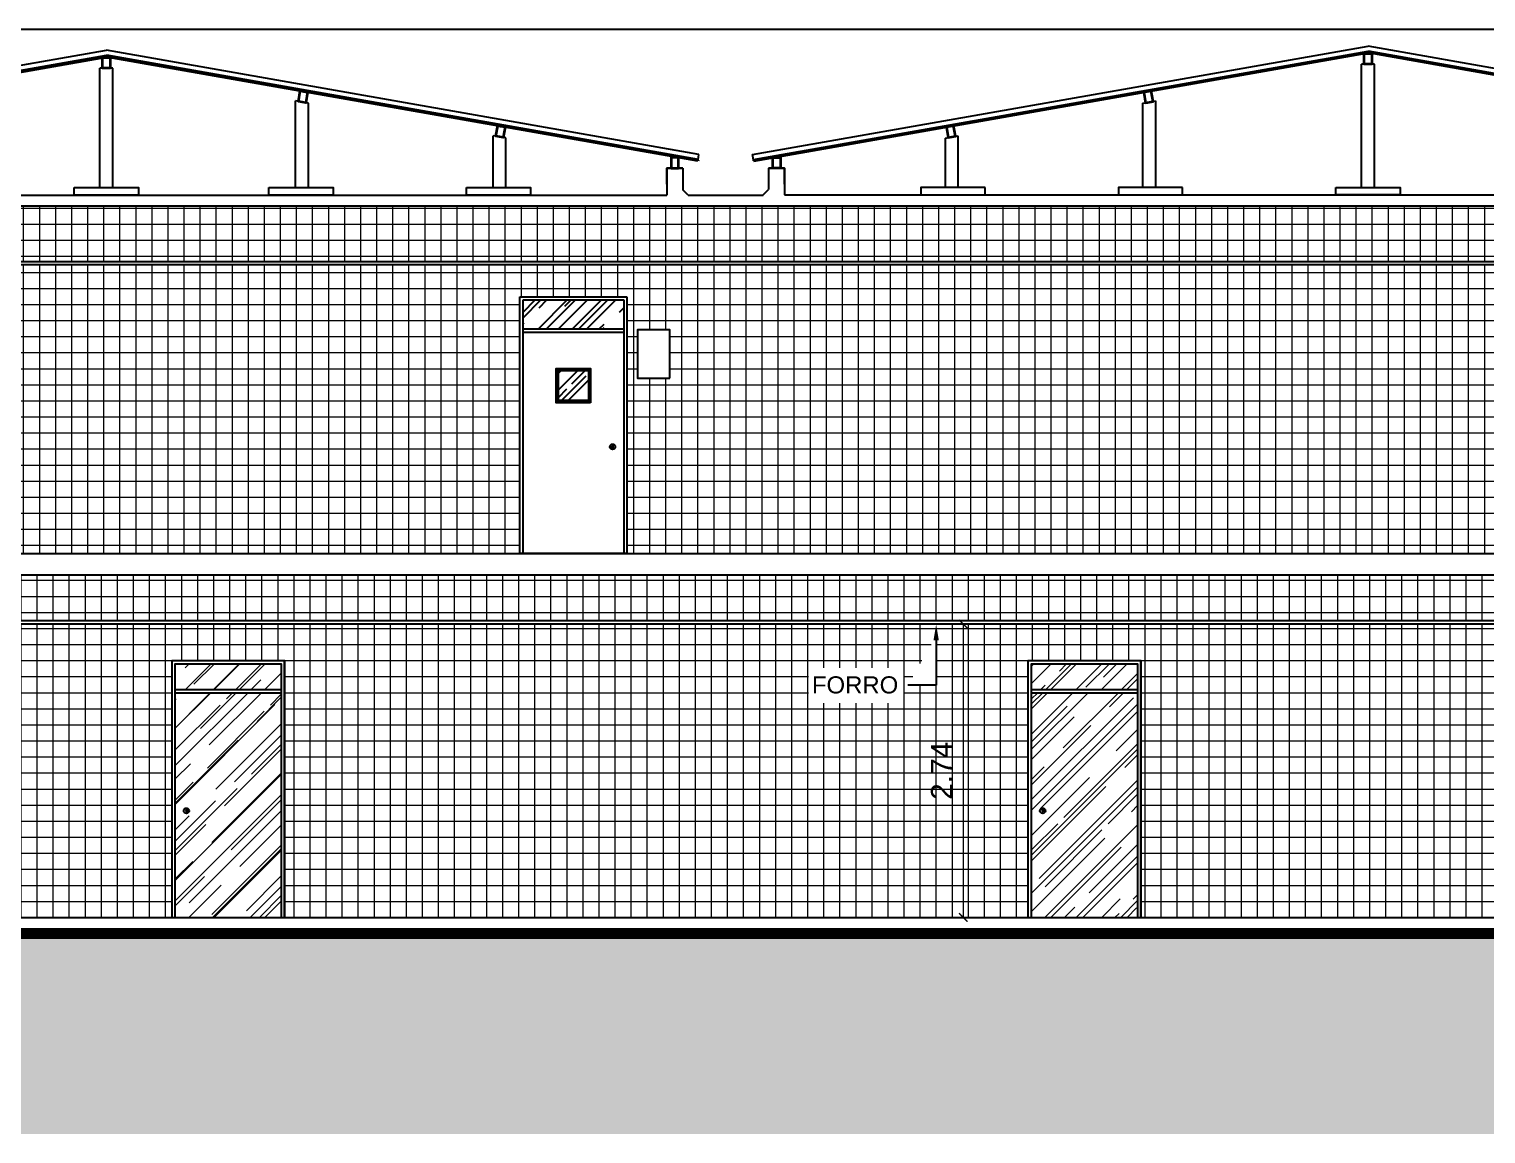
# Model space of a CAD drawing. Header units: metres. Extents: x 2362 to 4220, y 91 to 382.
# Drawn here: x 3162.43 to 3176.04, y 116.22 to 126.54 of the extents above; entities that cross this region are included whole.
import ezdxf
from ezdxf import colors
from ezdxf.entities.mleader import LeaderData, LeaderLine
from ezdxf.math import Vec2, Vec3

# ---------------------------------------------------------------- set-up
doc = ezdxf.new("R2010")
doc.units = ezdxf.units.M
doc.header["$LTSCALE"] = 5
doc.header["$MEASUREMENT"] = 0
for name, color, linetype, lineweight in [('2prancha', 4, 'Continuous', 18), ('ESQUADRIAS', 3, 'Continuous', 35), ('HACH', 251, 'Continuous', 5)]:
    doc.layers.add(name, color=color, linetype=linetype, lineweight=lineweight)
for name, color, linetype in [('COTA 1 100', 2, 'Continuous'), ('HACHURA', 251, 'Continuous'), ('PENA 0.1', 1, 'Continuous'), ('PENA 01', 1, 'Continuous'), ('PENA 02', 2, 'Continuous'), ('PENA 03', 3, 'Continuous'), ('PENA 06', 6, 'Continuous'), ('TXT ESPECIFICAÇÕES', 7, 'Continuous')]:
    doc.layers.add(name, color=color, linetype=linetype)
doc.styles.add('Luana', font='arial.ttf')
doc.styles.get("Standard").update_dxf_attribs({"font": 'arial.ttf'})
doc.dimstyles.new('arial100', dxfattribs={"dimtxt": 0.2, "dimasz": 0.08, "dimexe": 0.1, "dimexo": 0.2, "dimgap": 0.1, "dimtad": 1, "dimzin": 4, "dimdsep": 46, "dimtxsty": 'Luana', "dimblk": 'ARCHTICK', "dimcen": 0, "dimclrd": 7, "dimclre": 7, "dimclrt": 256, "dimadec": 0, "dimazin": 0, "dimtfac": 1, "dimtix": 1, "dimtmove": 0, "dimatfit": 3, "dimldrblk": 'CLOSEDBLANK', "dimfxl": 0, "dimlwd": 5, "dimlwe": 5, "dimarcsym": 0})
pattern_1 = [(45, (3199.2511, 158.59801), (0.16970563, 0.45254834), [3, -0.4, 1, -0.2]), (45, (3199.3685, 158.85682), (-0.32951176, 0.04666905), [0.6, -0.066, 1.2, -0.15]), (45, (3199.20161, 158.78893), (0.640638744, 0.83014336), [1.6, -0.28, 0.8, -0.2])]

# ---------------------------------------------------------------- blocks, each defined once
blk = doc.blocks.new('_ArchTick')
at = {"color": 0, "linetype": 'ByBlock', "const_width": 0.15}
blk.add_lwpolyline([(-0.5, -0.5), (0.5, 0.5)], dxfattribs=at)
blk = doc.blocks.new('*D184')
at = {"layer": 'COTA 1 100', "color": 7, "lineweight": 5, "ltscale": 1.5}
for p, q in [((3171.303, 120.979), (3171.053, 120.979)), ((3171.153, 120.979), (3171.153, 118.239)), ((3171.303, 118.239), (3171.053, 118.239))]:
    blk.add_line(p, q, dxfattribs=at)
at = {"layer": 'Defpoints', "color": 0, "ltscale": 1.5}
for p in [(3172.035, 120.979), (3171.153, 118.239), (3172.035, 118.239)]:
    blk.add_point(p, dxfattribs=at)
at = {"layer": 'COTA 1 100', "color": 7, "lineweight": 5, "ltscale": 1.5, "xscale": 0.08, "yscale": 0.08, "zscale": 0.08}
for p, rotation in [((3171.153, 120.979), 90), ((3171.153, 118.239), 270)]:
    blk.add_blockref('_ArchTick', p, dxfattribs=dict(at, rotation=rotation))
at = {"layer": 'COTA 1 100', "ltscale": 1.5, "insert": (3170.952, 119.609), "char_height": 0.2, "attachment_point": 5, "rotation": 90, "style": 'Luana'}
blk.add_mtext('2.74', dxfattribs=at)
blk = doc.blocks.new('_ClosedBlank')
at = {"layer": '2prancha', "color": 0, "lineweight": -2}
for p, q in [((-1, 0.17), (0, 0)), ((-1, 0.17), (-1, -0.17)), ((0, 0), (-1, -0.17))]:
    blk.add_line(p, q, dxfattribs=at)
blk = doc.blocks.new('hhauhs')
at = {"layer": 'HACH'}
h = blk.add_hatch(dxfattribs=at)
h.set_pattern_fill('AR-RROOF,_O', color=256, scale=0.25, angle=45, double=1)
h.set_pattern_definition([(45, (-1.02, 0), (0.212132, 0.565685), [3.75, -0.5, 1.25, -0.25]), (45, (-0.87328, 0.3235), (-0.41189, 0.058336), [0.75, -0.0825, 1.5, -0.1875]), (45, (-1.08187, 0.23865), (0.800798, 1.037679), [2, -0.35, 1, -0.25])])
h.paths.add_polyline_path([(-0.03, 2.37), (-1.02, 2.37), (-1.02, 2.13), (-0.03, 2.13)])
h.paths.add_polyline_path([(-0.03, 2.1), (-1.02, 2.1), (-1.02, 0), (-0.03, 0)])
h.paths.add_polyline_path([(-0.891, 0.997, -0.198821), (-0.899, 0.982, -0.617475), (-0.941, 0.997, -1)], flags=16)
h.paths.add_polyline_path([(-0.914, 0.999), (-0.913, 0.987), (-0.92, 0.987), (-0.918, 0.999, -4.501528)], flags=0)
at = {"layer": 'PENA 0.1', "ltscale": 1.5}
for p, q in [((-0.918, 0.999), (-0.92, 0.987)), ((-0.92, 0.987), (-0.913, 0.987)), ((-0.914, 0.999), (-0.913, 0.987)), ((-0.894, 1.005), (-0.897, 1.004))]:
    blk.add_line(p, q, dxfattribs=at)
blk.add_circle((-0.916, 0.997), 0.025, dxfattribs=at)
for centre, radius, start, end in [((-0.916, 1.003), 0.0045, 295.0494, 244.9506), ((-0.916, 0.997), 0.023, 317.2434, 20.1397), ((-0.921, 0.995), 0.0258, 329.2718, 21.1278)]:
    blk.add_arc(centre, radius, start, end, dxfattribs=at)
at = {"layer": 'PENA 01'}
for p, q in [((-1.05, 2.4), (0, 2.4)), ((-1.05, 0), (-1.05, 2.4)), ((0, 0), (0, 2.4)), ((-1.02, 2.13), (-0.03, 2.13)), ((-1.02, 2.1), (-0.03, 2.1)), ((-1.05, 0), (0, 0))]:
    blk.add_line(p, q, dxfattribs=at)
for points in [[(-1.05, 0), (-1.05, 2.4), (0, 2.4), (0, 0)], [(-1.02, 0), (-1.02, 2.37), (-0.03, 2.37), (-0.03, 0)]]:
    blk.add_lwpolyline(points, dxfattribs=at)
blk = doc.blocks.new('portacomvisorVIS')
at = {"layer": 'HACHURA', "ltscale": 1.5}
h = blk.add_hatch(dxfattribs=at)
h.set_pattern_fill('AR-RROOF', color=256, scale=0.2, angle=45, style=0, double=1)
h.set_pattern_definition(pattern_1)
h.paths.add_polyline_path([(3443.006, 207.251), (3443.006, 207.521), (3443.946, 207.521), (3443.946, 207.251)])
h = blk.add_hatch(dxfattribs=at)
h.set_pattern_fill('AR-RROOF', color=256, scale=0.2, angle=45, style=0, double=1)
h.set_pattern_definition(pattern_1)
h.paths.add_polyline_path([(3443.336, 206.581), (3443.336, 206.861), (3443.616, 206.861), (3443.616, 206.581)])
at = {"layer": 'PENA 0.1', "ltscale": 1.5}
for p, q in [((3442.976, 205.151), (3442.976, 207.551)), ((3442.976, 207.551), (3443.976, 207.551)), ((3443.976, 207.551), (3443.976, 205.151)), ((3443.006, 207.521), (3443.946, 207.521)), ((3443.006, 205.151), (3443.006, 207.521)), ((3443.946, 207.521), (3443.946, 205.151)), ((3443.006, 207.251), (3443.946, 207.251)), ((3443.006, 207.221), (3443.946, 207.221)), ((3443.336, 206.861), (3443.316, 206.881)), ((3443.616, 206.861), (3443.636, 206.881)), ((3443.336, 206.581), (3443.316, 206.561)), ((3443.636, 206.561), (3443.616, 206.581)), ((3443.821, 206.156), (3443.824, 206.155)), ((3443.841, 206.15), (3443.839, 206.138)), ((3443.846, 206.138), (3443.839, 206.138)), ((3443.844, 206.15), (3443.846, 206.138)), ((3443.006, 205.151), (3442.976, 205.151)), ((3443.946, 205.151), (3443.006, 205.151)), ((3443.976, 205.151), (3443.946, 205.151))]:
    blk.add_line(p, q, dxfattribs=at)
for points in [[(3444.376, 206.791), (3444.376, 207.241), (3444.076, 207.241), (3444.076, 206.791)], [(3443.636, 206.561), (3443.316, 206.561), (3443.316, 206.881), (3443.636, 206.881)], [(3443.626, 206.571), (3443.326, 206.571), (3443.326, 206.871), (3443.626, 206.871)], [(3443.616, 206.581), (3443.336, 206.581), (3443.336, 206.861), (3443.616, 206.861)]]:
    blk.add_lwpolyline(points, close=True, dxfattribs=at)
blk.add_circle((3443.843, 206.149), 0.025, dxfattribs=at)
for centre, radius, start, end in [((3443.843, 206.149), 0.023, 159.8603, 222.7566), ((3443.848, 206.146), 0.0258, 158.8722, 210.7282), ((3443.843, 206.154), 0.0045, 295.0494, 244.9506)]:
    blk.add_arc(centre, radius, start, end, dxfattribs=at)
blk = doc.blocks.new('cortetelh')
at = {"layer": 'ESQUADRIAS'}
for p, q in [((3169.192, 125.317), (3174.935, 126.329)), ((3169.194, 125.307), (3174.935, 126.319)), ((3180.677, 125.317), (3174.935, 126.329)), ((3180.675, 125.307), (3174.935, 126.319)), ((3169.192, 125.317), (3169.194, 125.307)), ((3180.677, 125.317), (3180.675, 125.307))]:
    blk.add_line(p, q, dxfattribs=at)
for points in [[(3174.9, 126.312), (3174.97, 126.312), (3174.97, 126.212), (3174.9, 126.212)], [(3172.909, 125.962), (3172.84, 125.95), (3172.857, 125.851), (3172.926, 125.864)], [(3176.961, 125.962), (3177.029, 125.95), (3177.012, 125.851), (3176.943, 125.864)], [(3171.063, 125.637), (3170.995, 125.624), (3171.012, 125.526), (3171.081, 125.538)], [(3178.806, 125.637), (3178.875, 125.624), (3178.858, 125.526), (3178.789, 125.538)], [(3169.374, 125.339), (3169.444, 125.339), (3169.444, 125.239), (3169.374, 125.239)], [(3180.496, 125.339), (3180.426, 125.339), (3180.426, 125.239), (3180.496, 125.239)]]:
    blk.add_lwpolyline(points, close=True, dxfattribs=at)
at = {"layer": 'PENA 01', "ltscale": 1.5}
for p, q in [((3169.184, 125.366), (3174.935, 126.38)), ((3180.686, 125.366), (3174.935, 126.38)), ((3174.875, 125.059), (3174.875, 126.212)), ((3174.995, 126.212), (3174.875, 126.212)), ((3174.995, 125.059), (3174.995, 126.212)), ((3172.832, 125.847), (3172.952, 125.868)), ((3172.832, 125.059), (3172.832, 125.847)), ((3172.952, 125.059), (3172.952, 125.868)), ((3176.918, 125.059), (3176.918, 125.868)), ((3177.038, 125.847), (3176.918, 125.868)), ((3177.038, 125.059), (3177.038, 125.847)), ((3170.986, 125.521), (3171.106, 125.543)), ((3170.986, 125.059), (3170.986, 125.521)), ((3171.106, 125.059), (3171.106, 125.543)), ((3178.763, 125.059), (3178.763, 125.543)), ((3178.883, 125.521), (3178.763, 125.543)), ((3178.883, 125.059), (3178.883, 125.521))]:
    blk.add_line(p, q, dxfattribs=at)
for points in [[(3169.192, 125.317), (3169.184, 125.366)], [(3180.677, 125.317), (3180.686, 125.366)]]:
    blk.add_lwpolyline(points, dxfattribs=at)
for points in [[(3171.357, 125.059), (3170.757, 125.059), (3170.757, 124.989), (3171.357, 124.989)], [(3173.202, 125.059), (3172.602, 125.059), (3172.602, 124.989), (3173.202, 124.989)], [(3174.635, 125.059), (3175.235, 125.059), (3175.235, 124.989), (3174.635, 124.989)], [(3176.667, 125.059), (3177.267, 125.059), (3177.267, 124.989), (3176.667, 124.989)], [(3178.513, 125.059), (3179.113, 125.059), (3179.113, 124.989), (3178.513, 124.989)]]:
    blk.add_lwpolyline(points, close=True, dxfattribs=at)
at = {"layer": 'PENA 06', "ltscale": 1.5}
for p, q in [((3169.334, 125.239), (3169.334, 125.039)), ((3169.334, 125.239), (3169.334, 125.139)), ((3169.484, 125.239), (3169.484, 125.089)), ((3169.484, 125.089), (3169.484, 125.239)), ((3180.386, 125.239), (3180.386, 125.089)), ((3180.386, 125.089), (3180.386, 125.239)), ((3180.536, 125.239), (3180.536, 125.039)), ((3180.536, 125.239), (3180.536, 125.139)), ((3169.284, 124.989), (3169.334, 125.039)), ((3180.586, 124.989), (3180.536, 125.039))]:
    blk.add_line(p, q, dxfattribs=at)
at = {"layer": 'PENA 06'}
blk.add_line((3169.484, 124.989), (3180.386, 124.989), dxfattribs=at)
at = {"layer": 'PENA 06', "ltscale": 1.5}
for points in [[(3169.334, 125.239), (3169.484, 125.239), (3169.484, 124.989)], [(3169.484, 125.089), (3169.484, 125.239), (3169.334, 125.239)], [(3180.536, 125.239), (3180.386, 125.239), (3180.386, 124.989)], [(3180.386, 125.089), (3180.386, 125.239), (3180.536, 125.239)]]:
    blk.add_lwpolyline(points, dxfattribs=at)

msp = doc.modelspace()

# ---------------------------------------------------------------- hatches: boundary and pattern name
at = {"layer": 'HACH'}
h = msp.add_hatch(dxfattribs=at)
h.set_pattern_fill('_USER,_O', color=256, scale=0.15, double=1, pattern_type=0)
h.set_pattern_definition([(0, (3603.82431, 499.41572), (0, 0.15), []), (90, (3603.82431, 499.41572), (-0.15, 9e-18), [])])
h.paths.add_polyline_path([(3167.0109, 124.0386), (3168.0109, 124.0386), (3168.0109, 121.6386), (3177.0609, 121.6386), (3177.0609, 124.3386), (3157.0109, 124.3386), (3157.0109, 124.0386), (3157.0109, 121.6386), (3157.0609, 121.6386), (3157.0609, 124.0386), (3158.0609, 124.0386), (3158.0609, 121.6386), (3167.0109, 121.6386)])
h.paths.add_polyline_path([(3158.4609, 123.2786), (3158.1609, 123.2786), (3158.1609, 123.7286), (3158.4609, 123.7286)], flags=16)
h.paths.add_polyline_path([(3168.1109, 123.7286), (3168.4109, 123.7286), (3168.4109, 123.2786), (3168.1109, 123.2786)], flags=16)
h.paths.add_polyline_path([(3177.0609, 124.8886), (3157.0109, 124.8886), (3157.0109, 124.3686), (3177.0609, 124.3686)])
h.paths.add_polyline_path([(3159.4277, 122.9414), (3159.4277, 123.5852), (3159.0155, 123.5852), (3159.0155, 122.9414)], flags=24)
h.paths.add_polyline_path([(3160.2453, 122.6693), (3160.2453, 123.3131), (3159.8332, 123.3131), (3159.8332, 122.6693)], flags=24)
h = msp.add_hatch(dxfattribs=at)
h.set_pattern_fill('_USER,_O', color=256, scale=0.15, double=1, pattern_type=0)
h.set_pattern_definition([(0, (3156.95087, 118.23861), (0, 0.15), []), (90, (3156.95087, 118.23861), (-0.15, 9e-18), [])])
h.paths.add_polyline_path([(3157.0109, 120.9786), (3157.0109, 120.6386), (3156.9509, 120.6386), (3156.9509, 118.2386), (3163.7609, 118.2386), (3163.7609, 120.6386), (3164.8109, 120.6386), (3164.8109, 118.2386), (3171.7609, 118.2386), (3171.7609, 120.6386), (3172.8109, 120.6386), (3172.8109, 118.2386), (3177.0609, 118.2386), (3177.0609, 120.9786)])
h.paths.add_polyline_path([(3177.0609, 121.0086), (3177.0609, 121.4386), (3157.0109, 121.4386), (3157.0109, 121.0086)])
h.paths.add_polyline_path([(3171.1619, 119.2894), (3171.1619, 119.9332), (3170.7498, 119.9332), (3170.7498, 119.2894)], flags=24)
edge = h.paths.add_edge_path()
edge.add_line((3169.7086, 120.2416), (3170.5957, 120.2416))
edge.add_line((3170.5957, 120.2416), (3170.5957, 120.5713))
edge.add_line((3170.5957, 120.5713), (3169.7086, 120.5713))
edge.add_line((3169.7086, 120.5713), (3169.7086, 120.2416))
edge.add_line((3170.8999, 120.4104), (3170.6357, 120.4104))
edge.add_line((3170.8999, 120.8286), (3170.8999, 120.4104))
edge.add_line((3170.8749, 120.8286), (3170.8999, 120.9786))
edge.add_line((3170.8999, 120.9786), (3170.9249, 120.8286))
edge.add_line((3170.9249, 120.8286), (3170.8749, 120.8286))
at = {"layer": 'PENA 01', "ltscale": 1.5}
h = msp.add_hatch(dxfattribs=at)
h.set_pattern_fill('EARTH', color=256, scale=0.75, angle=45, style=0, double=1)
h.set_pattern_definition([(45, (3148.04437, 115.31861), (3e-17, 0.26516504), [0.1875, -0.1875]), (45, (3147.99466, 115.36833), (3e-17, 0.26516504), [0.1875, -0.1875]), (45, (3147.94494, 115.41805), (3e-17, 0.26516504), [0.1875, -0.1875]), (135, (3147.94494, 115.4512), (-0.26516504, 6e-17), [0.1875, -0.1875]), (135, (3147.99466, 115.50091), (-0.26516504, 6e-17), [0.1875, -0.1875]), (135, (3148.04437, 115.55063), (-0.26516504, 6e-17), [0.1875, -0.1875])])
h.paths.add_polyline_path([(3148.8661, 117.1686), (3148.8661, 116.2166), (3297.6724, 116.2166), (3297.6724, 117.0686), (3294.9221, 117.0686), (3294.8774, 117.1133), (3293.5213, 117.5471), (3292.3336, 117.7651), (3290.9709, 117.9141), (3290.9709, 117.9486), (3288.8609, 117.9486), (3288.8609, 118.0886), (3157.0109, 118.0886), (3157.0109, 117.9286), (3154.8474, 117.9286), (3154.8474, 117.9085), (3154.0339, 117.7264), (3153.454, 117.6381), (3152.4994, 117.4573), (3150.9474, 117.2291), (3150.9474, 117.1686)])

# ---------------------------------------------------------------- linework, layer by layer
at = {"layer": 'ESQUADRIAS'}
for p, q in [((3157.6196, 125.3168), (3163.1472, 126.2915)), ((3157.6213, 125.3069), (3163.1472, 126.2813)), ((3168.6748, 125.3168), (3163.1472, 126.2915)), ((3168.6731, 125.3069), (3163.1472, 126.2813)), ((3168.6748, 125.3168), (3168.6731, 125.3069))]:
    msp.add_line(p, q, dxfattribs=at)
for points in [[(3163.1122, 126.2751), (3163.1822, 126.2751), (3163.1822, 126.1751), (3163.1122, 126.1751)], [(3164.9582, 125.962), (3165.0271, 125.9498), (3165.0097, 125.8514), (3164.9408, 125.8635)], [(3166.8036, 125.6366), (3166.8726, 125.6244), (3166.8552, 125.526), (3166.7863, 125.5381)], [(3168.4935, 125.3386), (3168.4235, 125.3386), (3168.4235, 125.2386), (3168.4935, 125.2386)]]:
    msp.add_lwpolyline(points, close=True, dxfattribs=at)
at = {"layer": 'PENA 01'}
msp.add_line((3157.0109, 126.5386), (3216.8609, 126.5386), dxfattribs=at)
at = {"layer": 'PENA 01', "ltscale": 1.5}
for p, q in [((3157.6109, 125.366), (3163.1472, 126.3422)), ((3168.6835, 125.366), (3163.1472, 126.3422)), ((3163.0872, 125.0586), (3163.0872, 126.1751)), ((3163.2072, 126.1751), (3163.0872, 126.1751)), ((3163.2072, 125.0586), (3163.2072, 126.1751)), ((3164.9153, 125.0586), (3164.9153, 125.868)), ((3165.0353, 125.8469), (3164.9153, 125.868)), ((3165.0353, 125.0586), (3165.0353, 125.8469)), ((3166.7607, 125.0586), (3166.7607, 125.5426)), ((3166.8807, 125.5215), (3166.7607, 125.5426)), ((3166.8807, 125.0586), (3166.8807, 125.5215))]:
    msp.add_line(p, q, dxfattribs=at)
msp.add_lwpolyline([(3168.6748, 125.3168), (3168.6835, 125.366)], dxfattribs=at)
for points in [[(3162.8472, 125.0586), (3163.4472, 125.0586), (3163.4472, 124.9886), (3162.8472, 124.9886)], [(3164.6651, 125.0586), (3165.2651, 125.0586), (3165.2651, 124.9886), (3164.6651, 124.9886)], [(3166.5105, 125.0586), (3167.1105, 125.0586), (3167.1105, 124.9886), (3166.5105, 124.9886)]]:
    msp.add_lwpolyline(points, close=True, dxfattribs=at)
at = {"layer": 'PENA 02', "const_width": 0.1}
msp.add_lwpolyline([(3297.6724, 117.0686), (3294.9221, 117.0686), (3294.8774, 117.1133), (3293.5213, 117.5471), (3292.3336, 117.7651), (3290.9709, 117.9141), (3290.9709, 117.9486), (3288.8609, 117.9486), (3288.8609, 118.0886), (3157.0109, 118.0886), (3157.0109, 117.9286), (3156.8109, 117.9286), (3154.8474, 117.9286), (3154.8474, 117.9085), (3154.0339, 117.7264), (3153.454, 117.6381), (3152.4994, 117.4573), (3150.9474, 117.2291), (3150.9474, 117.1686), (3148.8661, 117.1686)], dxfattribs=at)
at = {"layer": 'PENA 03', "ltscale": 1.5}
for p, q in [((3157.0109, 124.3686), (3288.8609, 124.3686)), ((3157.0109, 124.3386), (3288.8609, 124.3386))]:
    msp.add_line(p, q, dxfattribs=at)
for points in [[(3288.8109, 121.0086), (3157.0109, 121.0086)], [(3288.8109, 120.9786), (3157.0109, 120.9786)]]:
    msp.add_lwpolyline(points, dxfattribs=at)
at = {"layer": 'PENA 06', "ltscale": 1.5}
for p, q in [((3168.3835, 125.2386), (3168.3835, 125.0886)), ((3168.3835, 125.0886), (3168.3835, 125.2386)), ((3168.5335, 125.2386), (3168.5335, 125.0386)), ((3168.5335, 125.2386), (3168.5335, 125.0386)), ((3168.5335, 125.2386), (3168.5335, 125.1386)), ((3168.5835, 124.9886), (3168.5335, 125.0386)), ((3168.5835, 124.9886), (3168.5335, 125.0386))]:
    msp.add_line(p, q, dxfattribs=at)
at = {"layer": 'PENA 06'}
for p, q in [((3157.9109, 124.9886), (3168.3835, 124.9886)), ((3168.5835, 124.9886), (3169.2835, 124.9886)), ((3157.0109, 124.8886), (3288.8609, 124.8886)), ((3157.0109, 121.6386), (3297.6724, 121.6386)), ((3157.0109, 121.4386), (3288.8109, 121.4386)), ((3156.8609, 118.2386), (3289.0109, 118.2386))]:
    msp.add_line(p, q, dxfattribs=at)
at = {"layer": 'PENA 06', "ltscale": 1.5}
for points in [[(3168.5335, 125.2386), (3168.3835, 125.2386), (3168.3835, 124.9886)], [(3168.5335, 125.2386), (3168.3835, 125.2386), (3168.3835, 124.9886)], [(3168.3835, 125.0886), (3168.3835, 125.2386), (3168.5335, 125.2386)]]:
    msp.add_lwpolyline(points, dxfattribs=at)

# ---------------------------------------------------------------- block references
at = {"layer": 'PENA 01'}
for name, p in [('cortetelh', (0, 0)), ('portacomvisorVIS', (-275.9656, -83.5127)), ('hhauhs', (3164.8109, 118.2386)), ('hhauhs', (3172.8109, 118.2386))]:
    msp.add_blockref(name, p, dxfattribs=at)

# ---------------------------------------------------------------- dimensions: what is measured, and where the dimension line sits
at = {"layer": 'COTA 1 100', "ltscale": 1.5}
dim = msp.add_linear_dim(base=(3171.1527, 118.2386), p1=(3172.0348, 120.9786), p2=(3172.0348, 118.2386), angle=90, dimstyle='arial100', override={"dimfxl": 0.15, "dimfxlon": 1}, dxfattribs=at)
dim.commit()
dim.dimension.update_dxf_attribs({"geometry": '*D184', "text_midpoint": (3170.9523, 119.6086)})

# ---------------------------------------------------------------- leaders
at = {"layer": 'TXT ESPECIFICAÇÕES', "ltscale": 0.05}
ml = msp.add_multileader_mtext('Standard', dxfattribs=at)
ml.set_content('FORRO', color=256)
ml.set_leader_properties()
ml.build(insert=Vec2(0, 0))
ml.multileader.update_dxf_attribs({"dogleg_length": 0.36, "arrow_head_size": 0.15})
ctx = ml.context
ctx.base_point, ctx.char_height, ctx.arrow_head_size, ctx.landing_gap_size, ctx.plane_origin = Vec3(3169.677, 120.4104), 0.16, 0.15, 0.09, Vec3(3176.7097, 127.3023)
ctx.text_align_type = 2
notes = []
notes.append((ctx, [(0, (1, 1, 0), (3170.8999, 120.4104), (-1, 0), 0.2642, [(0, [(3170.8999, 120.9786)], 0, [])])]))
ctx.mtext.insert, ctx.mtext.alignment, ctx.mtext.flow_direction = Vec3(3170.5457, 120.4918), 3, 5
for ctx, leaders in notes:
    for number, flags, end, landing, length, lines in leaders:
        leader = LeaderData()
        leader.index, (leader.has_last_leader_line, leader.has_dogleg_vector, leader.attachment_direction) = number, flags
        leader.last_leader_point, leader.dogleg_vector, leader.dogleg_length = Vec3(end), Vec3(landing), length
        for number, points, colour, breaks in lines:
            line = LeaderLine()
            line.index, line.vertices, line.color, line.breaks = number, Vec3.list(points), colors.encode_raw_color(colour), breaks
            leader.lines.append(line)
        ctx.leaders.append(leader)

doc.saveas('drawing.dxf')
